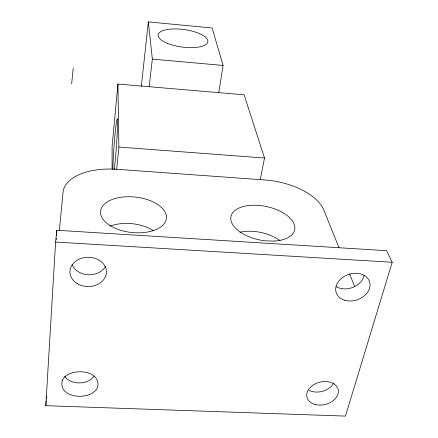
<?xml version="1.0" encoding="UTF-8"?>
<svg xmlns="http://www.w3.org/2000/svg" width="438" height="438" viewBox="0 0 438 438"><rect width="100%" height="100%" fill="white"/><g stroke="black" fill="none" stroke-linecap="round" stroke-linejoin="round"><path stroke-width="0.66" d="M112.095 168.953L112.095 146.467L117.942 84.047L244.119 94.805L264.508 158.036L260.26 179.624M45.804 405.687L55.599 242.05L56.792 230.268L386.568 250.678L392.196 262.263L345.462 416.1L45.804 405.687L46.236 400.962M56.223 239.767L56.305 238.409M56.464 235.693L56.792 230.268M46.423 398.936L46.674 396.237M59.316 230.853L63.067 192.123A53.677 27.912 5.5 0 1 116.678 169.292L265.099 179.974A52.489 26.499 12 0 1 323.704 209.807L339.039 247.815M116.678 169.292L118.868 147.048L117.942 84.047M71.64 84.019L73.245 68.213M141.321 86.39L148.34 21.9L212.145 27.988L223.079 65.443L218.754 92.642M149.199 86.713L152.342 59.103L148.34 21.9M55.599 242.05L392.196 262.263M118.868 147.048L264.508 158.036M152.342 59.103L223.079 65.443M349.519 273.783L354.627 286.452M239.931 232.26A31.952 17.608 12.1 0 1 279.898 240.522M105.52 266.337A17.87 14.454 0.3 0 1 88.038 274.746A17.87 14.454 0.3 0 1 72.122 264.442M333.712 382.927A15.795 11.388 -14 0 1 308.899 390.236M110.414 226.052A32.5 18.385 6 0 1 153.393 230.656M364.192 275.086A17.202 13.282 -18.4 0 1 353.159 287.257A17.202 13.282 -18.4 0 1 336.149 286.633M112.862 169.227A27.988 1.188 -85.8 0 1 115.703 127.787A27.988 1.188 -85.8 0 1 117.439 128.438A27.988 1.188 -85.8 0 1 114.203 169.73M94.05 376.083A16.469 12.231 -0.8 0 1 79.377 382.938A16.469 12.231 -0.8 0 1 64.632 376.346M62.333 380.255C57.526 398.717 90.436 401.164 97.384 387.991C102.711 369.354 69.078 366.748 62.333 380.255M274.199 241.081L265.773 240.867A32.56 17.044 11.8 0 1 232.616 212.846A32.56 17.044 11.8 0 1 285.253 214.193A32.56 17.044 11.8 0 1 274.199 241.081M77.844 283.961A18.259 14.64 0.2 0 0 106.39 273.077A18.259 14.64 0.2 0 0 80.324 258.683A18.259 14.64 0.2 0 0 77.844 283.961M315.207 404.493A16.091 11.47 -13.8 0 0 338.393 390.953A16.091 11.47 -13.8 0 0 314.035 384.498A16.091 11.47 -13.8 0 0 315.207 404.493M109.872 225.46A33.129 17.805 6.2 0 0 165.241 222.061A33.129 17.805 6.2 0 0 125.306 196.832A33.129 17.805 6.2 0 0 109.872 225.46M344.607 300.227A17.553 13.414 -18.3 0 0 370.039 284.601A17.553 13.414 -18.3 0 0 343.907 276.597A17.553 13.414 -18.3 0 0 344.607 300.227M167.201 43.269A25.119 8.809 7.8 0 0 207.568 42.661A25.119 8.809 7.8 0 0 174.187 28.924A25.119 8.809 7.8 0 0 167.201 43.269"/></g></svg>
